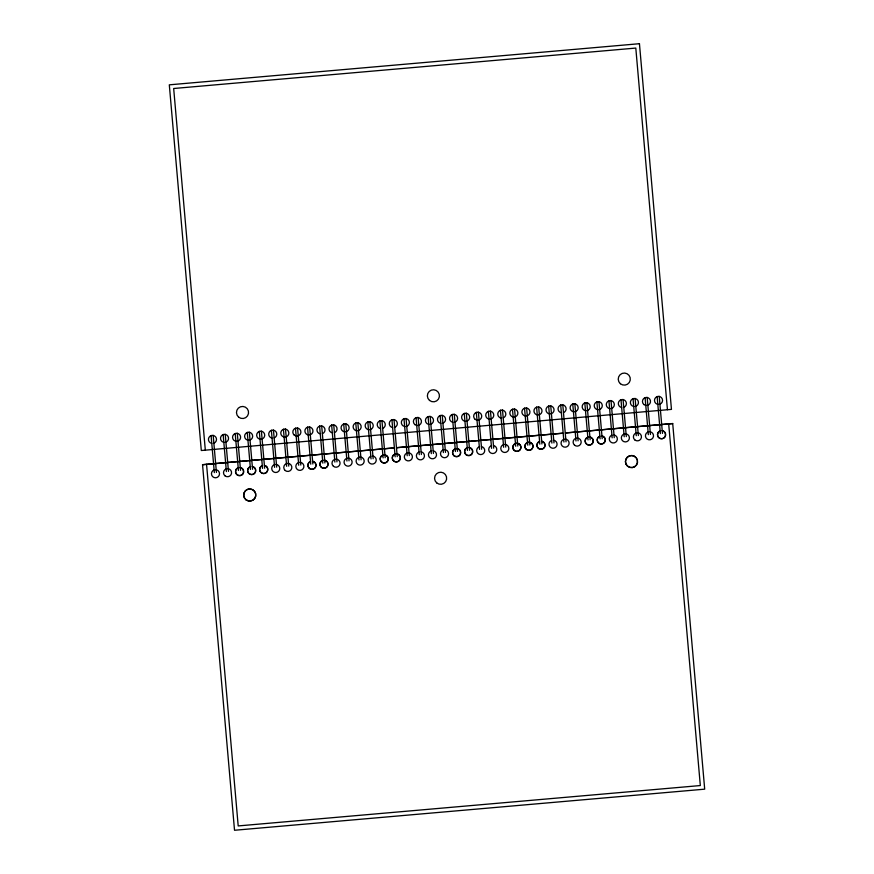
<?xml version="1.0" encoding="UTF-8"?>
<svg xmlns="http://www.w3.org/2000/svg" width="874" height="874" viewBox="0 0 874 874"><rect width="100%" height="100%" fill="white"/><g stroke="black" fill="none" stroke-linecap="round" stroke-linejoin="round"><path stroke-width="1.31" d="M639.451 43.733L671.461 409.382L201.304 450.514L169.305 84.833L639.473 43.7M672.707 423.573L565.358 432.969L672.707 423.54L704.695 789.167L234.527 830.267L202.539 464.673L381.905 448.985M384.626 448.744L394.141 447.914L202.539 464.717M562.638 433.176L396.862 447.674L562.67 433.253M667.441 409.731L635.802 48.07L173.675 88.503L205.324 450.165M668.686 423.934L700.325 785.551L238.198 825.93L206.559 464.356M659.225 396.337L662.47 433.428M657.139 396.512L660.383 433.602M647.175 397.386L650.42 434.476M645.088 397.572L648.333 434.662M635.114 398.446L638.359 435.536M633.027 398.62L636.272 435.722M623.064 399.494L626.308 436.585M620.977 399.68L624.222 436.771M611.002 400.554L614.247 437.645M608.916 400.729L612.161 437.83M598.952 401.603L602.197 438.693M596.866 401.789L600.11 438.879M586.891 402.663L590.136 439.753M584.804 402.848L588.049 439.939M574.841 403.712L578.085 440.813M572.754 403.897L575.999 440.988M562.78 404.771L566.024 441.862M560.693 404.957L563.938 442.047M550.729 405.82L553.974 442.921M548.643 406.006L551.887 443.096M538.668 406.88L541.913 443.97M536.592 407.153A4.031 4.031 0 0 0 535.38 414.025A4.031 4.031 0 0 0 541.946 411.643A4.031 4.031 0 0 0 536.592 407.153L539.826 444.156M526.618 407.94L529.863 445.03M524.531 408.114L527.776 445.205M514.557 408.988L517.812 446.079M512.47 409.174L515.715 446.264M502.506 410.048L505.751 447.138M500.42 410.223L503.664 447.313M490.456 411.097L493.701 448.187M488.358 411.283L491.603 448.373M478.395 412.157L481.64 449.247M476.308 412.331L479.553 449.433M466.345 413.205L469.589 450.296M464.247 413.391L467.492 450.481M454.283 414.265L457.528 451.355M452.197 414.44L455.441 451.541M442.233 415.314L445.478 452.404M440.135 415.5L443.391 452.59M430.172 416.374L433.417 453.464M428.085 416.559L431.33 453.65M418.122 417.422L421.366 454.524M416.035 417.608L419.28 454.699M406.06 418.482L409.305 455.572M403.974 418.668L407.218 455.758M394.01 419.531L397.255 456.632M391.923 419.717L395.168 456.807M381.949 420.591L385.194 457.681M379.862 420.776L383.107 457.867M369.899 421.65L373.143 458.741M367.812 421.825L371.057 458.916M357.837 422.699L361.082 459.79M355.762 422.972A4.031 4.031 0 0 0 354.549 429.844A4.031 4.031 0 0 0 361.115 427.462A4.031 4.031 0 0 0 355.762 422.972L358.996 459.975M345.787 423.759L349.032 460.849M343.701 423.934L346.945 461.035M333.726 424.808L336.971 461.898M331.639 424.993L334.884 462.084M321.676 425.867L324.92 462.958M319.589 426.042L322.834 463.144M309.614 426.916L312.859 464.007M307.528 427.102L310.773 464.192M297.564 427.976L300.809 465.066M295.478 428.162L298.722 465.252M285.503 429.025L288.748 466.126M283.416 429.21L286.661 466.301M273.453 430.084L276.697 467.175M271.366 430.27L274.611 467.361M261.392 431.133L264.647 468.235M259.305 431.319L262.55 468.409M249.341 432.193L252.586 469.283M247.255 432.379L250.499 469.469M237.291 433.253L240.536 470.343M235.204 433.515A4.031 4.031 0 0 0 233.992 440.398A4.031 4.031 0 0 0 240.558 438.005A4.031 4.031 0 0 0 235.204 433.515L238.438 470.518M225.23 434.302L228.475 471.392M223.143 434.487L226.388 471.578M213.18 435.361L216.424 472.452M211.082 435.536L214.338 472.626M493.46 445.522A4.031 4.031 0 0 1 496.246 451.508A4.031 4.031 0 0 1 489.669 452.077A4.031 4.031 0 0 1 491.374 445.696M528.562 442.222A4.031 4.031 0 0 0 525.427 448.253A4.031 4.031 0 0 0 532.222 448.559A4.031 4.031 0 0 0 529.622 442.266A4.031 4.031 0 0 1 532.233 448.635A4.031 4.031 0 0 1 525.427 448.34A4.031 4.031 0 0 1 528.573 442.31M481.399 446.57A4.031 4.031 0 0 1 484.196 452.557A4.031 4.031 0 0 1 477.608 453.136A4.031 4.031 0 0 1 479.323 446.756M625.019 433.865A4.031 4.031 0 0 1 629.16 439.261A4.031 4.031 0 0 1 622.517 440.736A4.031 4.031 0 0 1 623.992 434.094M601.946 435.94A4.031 4.031 0 0 1 604.906 441.621A4.031 4.031 0 0 1 598.657 442.998A4.031 4.031 0 0 1 598.93 436.607M564.735 439.141A4.031 4.031 0 0 1 568.876 444.538A4.031 4.031 0 0 1 562.233 446.013A4.031 4.031 0 0 1 563.708 439.371M541.672 441.217A4.031 4.031 0 0 1 544.633 446.887A4.031 4.031 0 0 1 538.384 448.275A4.031 4.031 0 0 1 538.657 441.883M372.903 456.064A4.031 4.031 0 0 1 375.7 462.051A4.031 4.031 0 0 1 369.112 462.63A4.031 4.031 0 0 1 370.827 456.25M348.792 458.173A4.031 4.031 0 0 1 351.392 464.455A4.031 4.031 0 0 1 344.596 464.16A4.031 4.031 0 0 1 347.743 458.129M395.955 453.825A4.031 4.031 0 0 1 400.095 459.221A4.031 4.031 0 0 1 393.453 460.696A4.031 4.031 0 0 1 394.928 454.054A4.031 4.031 0 0 1 400.281 458.621A4.031 4.031 0 0 1 393.726 461.013A4.031 4.031 0 0 1 394.939 454.141M614.018 434.968A4.031 4.031 0 0 1 616.804 440.955A4.031 4.031 0 0 1 610.227 441.534A4.031 4.031 0 0 1 611.931 435.154M444.189 449.684A4.031 4.031 0 0 1 448.329 455.081A4.031 4.031 0 0 1 441.687 456.556A4.031 4.031 0 0 1 443.151 449.913M469.338 447.543A4.031 4.031 0 0 1 471.938 453.825A4.031 4.031 0 0 1 465.143 453.53A4.031 4.031 0 0 1 468.289 447.499A4.031 4.031 0 0 0 465.154 453.617A4.031 4.031 0 0 0 471.949 453.912A4.031 4.031 0 0 0 469.349 447.63M300.569 462.39A4.031 4.031 0 0 1 303.169 468.672A4.031 4.031 0 0 1 296.373 468.377A4.031 4.031 0 0 1 299.52 462.346M592.506 438.693A4.031 4.031 0 0 1 590.9 444.658A4.031 4.031 0 0 1 585.296 442.047A4.031 4.031 0 0 1 588.847 436.989A4.031 4.031 0 0 0 585.711 443.063A4.031 4.031 0 0 0 592.506 443.358A4.031 4.031 0 0 0 589.906 437.076M589.895 437.033A4.031 4.031 0 0 1 591.785 437.918M456.228 448.548A4.031 4.031 0 0 1 460.38 453.945A4.031 4.031 0 0 1 453.726 455.42A4.031 4.031 0 0 1 455.201 448.777M650.18 431.8A4.031 4.031 0 0 1 652.78 438.093A4.031 4.031 0 0 1 645.984 437.798A4.031 4.031 0 0 1 649.131 431.756M553.734 440.245A4.031 4.031 0 0 1 556.53 446.232A4.031 4.031 0 0 1 549.943 446.811A4.031 4.031 0 0 1 551.658 440.42M310.543 461.472A4.031 4.031 0 0 0 308.828 467.852A4.031 4.031 0 0 0 315.416 467.328A4.031 4.031 0 0 0 312.619 461.286A4.031 4.031 0 0 1 315.416 467.328A4.031 4.031 0 0 1 308.828 467.852A4.031 4.031 0 0 1 310.543 461.516M240.284 467.579A4.031 4.031 0 0 1 242.885 473.872A4.031 4.031 0 0 1 236.089 473.566A4.031 4.031 0 0 1 239.236 467.535A4.031 4.031 0 0 0 236.1 473.653A4.031 4.031 0 0 0 242.896 473.948A4.031 4.031 0 0 0 240.295 467.666M409.065 452.896A4.031 4.031 0 0 1 411.676 459.189A4.031 4.031 0 0 1 404.881 458.883A4.031 4.031 0 0 1 408.016 452.852M504.462 444.418A4.031 4.031 0 0 1 508.602 449.815A4.031 4.031 0 0 1 501.96 451.29A4.031 4.031 0 0 1 503.435 444.648M275.408 464.455A4.031 4.031 0 0 1 279.549 469.851A4.031 4.031 0 0 1 272.906 471.326A4.031 4.031 0 0 1 274.381 464.684M660.154 430.882A4.031 4.031 0 0 0 658.439 437.273A4.031 4.031 0 0 0 665.027 436.738A4.031 4.031 0 0 0 662.23 430.707A4.031 4.031 0 0 1 665.027 436.738A4.031 4.031 0 0 1 658.439 437.273A4.031 4.031 0 0 1 660.154 430.937M433.176 450.787A4.031 4.031 0 0 1 435.973 456.774A4.031 4.031 0 0 1 429.385 457.353A4.031 4.031 0 0 1 431.101 450.973M360.853 457.113A4.031 4.031 0 0 1 363.453 463.406A4.031 4.031 0 0 1 356.658 463.111A4.031 4.031 0 0 1 359.793 457.069M250.783 489.003A6.052 6.052 0 0 1 254.684 498.431A6.052 6.052 0 0 1 244.491 497.983A6.052 6.052 0 0 1 249.199 488.927M541.683 441.294A4.031 4.031 0 0 1 544.469 447.28A4.031 4.031 0 0 1 537.892 447.859A4.031 4.031 0 0 1 539.597 441.479M324.669 460.205A4.031 4.031 0 0 1 327.466 466.192A4.031 4.031 0 0 1 320.878 466.76A4.031 4.031 0 0 1 322.593 460.38M421.126 451.847A4.031 4.031 0 0 1 423.923 457.834A4.031 4.031 0 0 1 417.335 458.413A4.031 4.031 0 0 1 419.05 452.022M215.135 469.731A4.031 4.031 0 0 1 219.276 475.128A4.031 4.031 0 0 1 212.633 476.603A4.031 4.031 0 0 1 214.097 469.961M384.953 454.928A4.031 4.031 0 0 1 387.739 460.915A4.031 4.031 0 0 1 381.162 461.494A4.031 4.031 0 0 1 382.867 455.114A4.031 4.031 0 0 0 381.403 461.833A4.031 4.031 0 0 0 388.045 460.358A4.031 4.031 0 0 0 383.904 454.961M516.512 443.282A4.031 4.031 0 0 1 520.653 448.679A4.031 4.031 0 0 1 514.01 450.143A4.031 4.031 0 0 1 515.485 443.511A4.031 4.031 0 0 1 520.838 448.078A4.031 4.031 0 0 1 514.273 450.471A4.031 4.031 0 0 1 515.485 443.588M252.346 466.53A4.031 4.031 0 0 1 255.295 472.2A4.031 4.031 0 0 1 249.046 473.588A4.031 4.031 0 0 1 249.33 467.197M323.631 460.237A4.031 4.031 0 0 1 327.772 465.634A4.031 4.031 0 0 1 321.129 467.109A4.031 4.031 0 0 1 322.604 460.467M252.346 466.607A4.031 4.031 0 0 1 255.142 472.594A4.031 4.031 0 0 1 248.555 473.173A4.031 4.031 0 0 1 250.27 466.792M601.957 436.028A4.031 4.031 0 0 1 604.753 442.015A4.031 4.031 0 0 1 598.166 442.583A4.031 4.031 0 0 1 599.881 436.202M490.106 419.17A4.031 4.031 0 0 1 485.966 413.773A4.031 4.031 0 0 1 492.608 412.309A4.031 4.031 0 0 1 491.133 418.952M633.716 406.476A4.031 4.031 0 0 1 631.115 400.183A4.031 4.031 0 0 1 637.911 400.489A4.031 4.031 0 0 1 634.775 406.519M525.219 415.969A4.031 4.031 0 0 1 522.619 409.677A4.031 4.031 0 0 1 529.415 409.972A4.031 4.031 0 0 1 526.268 416.013M621.665 407.524A4.031 4.031 0 0 1 618.868 401.537A4.031 4.031 0 0 1 625.456 400.958A4.031 4.031 0 0 1 623.741 407.35M598.603 409.688A4.031 4.031 0 0 1 594.462 404.28A4.031 4.031 0 0 1 601.104 402.816A4.031 4.031 0 0 1 599.63 409.458M561.381 412.801A4.031 4.031 0 0 1 558.595 406.814A4.031 4.031 0 0 1 565.172 406.235A4.031 4.031 0 0 1 563.468 412.615M369.549 429.724A4.031 4.031 0 0 1 365.408 424.327A4.031 4.031 0 0 1 372.051 422.852A4.031 4.031 0 0 1 370.576 429.495M344.389 431.789A4.031 4.031 0 0 1 341.789 425.496A4.031 4.031 0 0 1 348.584 425.802A4.031 4.031 0 0 1 345.438 431.832M392.612 427.572A4.031 4.031 0 0 1 389.815 421.574A4.031 4.031 0 0 1 396.403 421.006A4.031 4.031 0 0 1 394.687 427.386M610.664 408.628A4.031 4.031 0 0 1 606.523 403.231A4.031 4.031 0 0 1 613.166 401.756A4.031 4.031 0 0 1 611.691 408.398M440.835 423.344A4.031 4.031 0 0 1 438.038 417.357A4.031 4.031 0 0 1 444.626 416.778A4.031 4.031 0 0 1 442.91 423.169M464.946 421.235A4.031 4.031 0 0 1 462.335 414.953A4.031 4.031 0 0 1 469.141 415.248A4.031 4.031 0 0 1 465.995 421.29M585.493 410.693A4.031 4.031 0 0 1 582.892 404.411A4.031 4.031 0 0 1 589.688 404.706A4.031 4.031 0 0 1 586.552 410.736M452.885 422.295A4.031 4.031 0 0 1 450.099 416.308A4.031 4.031 0 0 1 456.676 415.729A4.031 4.031 0 0 1 454.972 422.109M550.38 413.905A4.031 4.031 0 0 1 546.239 408.508A4.031 4.031 0 0 1 552.881 407.033A4.031 4.031 0 0 1 551.407 413.675M284.116 437.055A4.031 4.031 0 0 1 281.504 430.773A4.031 4.031 0 0 1 288.3 431.068A4.031 4.031 0 0 1 285.164 437.109M309.276 435.001A4.031 4.031 0 0 1 305.135 429.593A4.031 4.031 0 0 1 311.778 428.129A4.031 4.031 0 0 1 310.303 434.771M404.662 426.512A4.031 4.031 0 0 1 402.062 420.23A4.031 4.031 0 0 1 408.857 420.525A4.031 4.031 0 0 1 405.722 426.556M332.328 432.838A4.031 4.031 0 0 1 329.542 426.851A4.031 4.031 0 0 1 336.119 426.272A4.031 4.031 0 0 1 334.414 432.663M501.108 418.078A4.031 4.031 0 0 1 498.311 412.08A4.031 4.031 0 0 1 504.899 411.512A4.031 4.031 0 0 1 503.184 417.892M272.054 438.114A4.031 4.031 0 0 1 269.258 432.127A4.031 4.031 0 0 1 275.845 431.548A4.031 4.031 0 0 1 274.13 437.929M658.887 404.411A4.031 4.031 0 0 1 654.735 399.014A4.031 4.031 0 0 1 661.378 397.539A4.031 4.031 0 0 1 659.914 404.181M429.833 424.447A4.031 4.031 0 0 1 425.682 419.05A4.031 4.031 0 0 1 432.324 417.575A4.031 4.031 0 0 1 430.86 424.218M573.442 411.741A4.031 4.031 0 0 1 570.842 405.46A4.031 4.031 0 0 1 577.638 405.755A4.031 4.031 0 0 1 574.491 411.796M223.831 442.331A4.031 4.031 0 0 1 221.231 436.05A4.031 4.031 0 0 1 228.027 436.344A4.031 4.031 0 0 1 224.88 442.375M320.277 433.897A4.031 4.031 0 0 1 317.481 427.91A4.031 4.031 0 0 1 324.068 427.331A4.031 4.031 0 0 1 322.353 433.712M261.053 439.218A4.031 4.031 0 0 1 256.912 433.821A4.031 4.031 0 0 1 263.555 432.346A4.031 4.031 0 0 1 262.08 438.988M211.781 443.391A4.031 4.031 0 0 1 208.984 437.393A4.031 4.031 0 0 1 215.572 436.825A4.031 4.031 0 0 1 213.857 443.205M380.551 428.621A4.031 4.031 0 0 1 377.765 422.634A4.031 4.031 0 0 1 384.341 422.055A4.031 4.031 0 0 1 382.637 428.435M513.169 417.018A4.031 4.031 0 0 1 510.558 410.736A4.031 4.031 0 0 1 517.353 411.031A4.031 4.031 0 0 1 514.218 417.062M248.992 440.267A4.031 4.031 0 0 1 244.851 434.87A4.031 4.031 0 0 1 251.493 433.395A4.031 4.031 0 0 1 250.03 440.037M627.598 466.192A6.052 6.052 0 0 0 637.452 462.608A6.052 6.052 0 0 0 629.422 455.867A6.052 6.052 0 0 0 627.598 466.192A6.052 6.052 0 0 0 637.452 462.641A6.052 6.052 0 0 0 629.422 455.911A6.052 6.052 0 0 0 627.598 466.224M634.83 439.917A4.031 4.031 0 0 0 641.396 437.535A4.031 4.031 0 0 0 636.043 433.045A4.031 4.031 0 0 0 634.83 439.917M285.219 470.507A4.031 4.031 0 0 0 291.785 468.114A4.031 4.031 0 0 0 286.432 463.624A4.031 4.031 0 0 0 285.219 470.507M333.442 466.29A4.031 4.031 0 0 0 340.008 463.897A4.031 4.031 0 0 0 334.655 459.407A4.031 4.031 0 0 0 333.442 466.29M436.716 482.896A6.052 6.052 0 0 0 446.57 479.302A6.052 6.052 0 0 0 438.54 472.572A6.052 6.052 0 0 0 436.716 482.896M574.557 445.194A4.031 4.031 0 0 0 581.123 442.801A4.031 4.031 0 0 0 575.769 438.311A4.031 4.031 0 0 0 574.557 445.194M224.946 475.784A4.031 4.031 0 0 0 231.512 473.391A4.031 4.031 0 0 0 226.158 468.901A4.031 4.031 0 0 0 224.946 475.784M267.193 471.457A4.031 4.031 0 0 0 264.396 465.471A4.031 4.031 0 0 1 267.193 471.545A4.031 4.031 0 0 1 260.616 472.124A4.031 4.031 0 0 1 262.32 465.656A4.031 4.031 0 0 0 260.616 472.124A4.031 4.031 0 0 0 267.193 471.457M453.999 455.736A4.031 4.031 0 0 0 460.565 453.355A4.031 4.031 0 0 0 455.212 448.865A4.031 4.031 0 0 0 453.999 455.736M245.845 499.677A6.052 6.052 0 0 0 255.7 496.093A6.052 6.052 0 0 0 247.67 489.353A6.052 6.052 0 0 0 245.845 499.677M620.387 383.73A6.052 6.052 0 0 0 630.23 380.146A6.052 6.052 0 0 0 622.201 373.406A6.052 6.052 0 0 0 620.387 383.73M475.106 419.302A4.031 4.031 0 0 0 481.672 416.909A4.031 4.031 0 0 0 476.319 412.419A4.031 4.031 0 0 0 475.106 419.302M294.276 435.121A4.031 4.031 0 0 0 300.842 432.728A4.031 4.031 0 0 0 295.488 428.238A4.031 4.031 0 0 0 294.276 435.121M643.887 404.531A4.031 4.031 0 0 0 650.453 402.149A4.031 4.031 0 0 0 645.099 397.659A4.031 4.031 0 0 0 643.887 404.531M238.624 417.127A6.052 6.052 0 0 0 248.478 413.544A6.052 6.052 0 0 0 240.448 406.803A6.052 6.052 0 0 0 238.624 417.127M429.505 400.423A6.052 6.052 0 0 0 439.349 396.84A6.052 6.052 0 0 0 431.33 390.11A6.052 6.052 0 0 0 429.505 400.423M414.833 424.578A4.031 4.031 0 0 0 421.388 422.186A4.031 4.031 0 0 0 416.046 417.696A4.031 4.031 0 0 0 414.833 424.578"/></g></svg>
